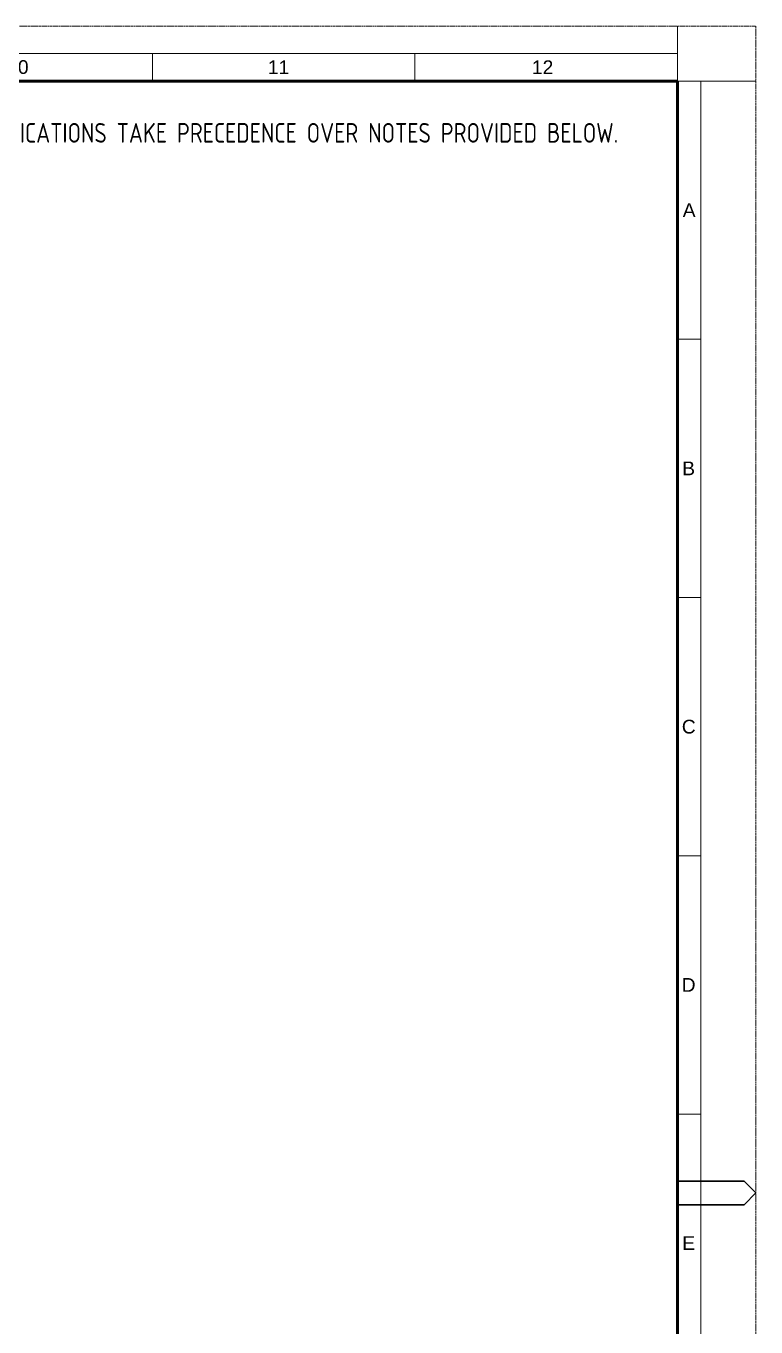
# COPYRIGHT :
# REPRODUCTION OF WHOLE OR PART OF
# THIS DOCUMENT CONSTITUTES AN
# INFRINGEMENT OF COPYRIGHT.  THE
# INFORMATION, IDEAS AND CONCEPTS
# Paper-space layout 'Layout1' of a CAD drawing. Header units: metres. Extents: x 0 to 2550, y -372 to 594.
# Drawn here: x 655.3 to 841, y 262.9 to 594 of the extents above; entities that cross this region are included whole.
import ezdxf
from ezdxf.enums import TextEntityAlignment as Align

# ---------------------------------------------------------------- set-up
doc = ezdxf.new("R2010")
doc.units = ezdxf.units.M
doc.linetypes.add('DGN Style 3', pattern=[0.017855, 0.012754, -0.005101])
doc.layers.add('DETAILS', color=7, linetype='Continuous')
doc.layers.add('XREF', color=7, linetype='Continuous')
doc.layers.add('G-TTLB-BORD', color=7, linetype='Continuous', lineweight=0)
doc.styles.add('ISOCP', font='isocp.shx')
doc.styles.add('Style-Arial', font='arial.ttf')

# ---------------------------------------------------------------- blocks, each defined once
blk = doc.blocks.new('PROJECT TITLE BLOCK(BAC V2.1)')
at = {"layer": 'G-TTLB-BORD', "color": 7, "linetype": 'Continuous', "lineweight": 0}
for p, q in [((821, 580), (821, 594)), ((20, 587), (821, 587)), ((687.5, 580), (687.5, 587)), ((754.25, 580), (754.25, 587)), ((821, 580), (841, 580)), ((827, 54.17), (827, 580)), ((821, 514.27), (827, 514.27)), ((821, 448.54), (827, 448.54)), ((821, 382.81), (827, 382.81)), ((821, 317.08), (827, 317.08))]:
    blk.add_line(p, q, dxfattribs=at)
at = {"layer": 'G-TTLB-BORD', "color": 7, "linetype": 'Continuous', "lineweight": 53}
for p in [(20, 580), (821, 14)]:
    blk.add_line(p, (821, 580), dxfattribs=at)
at = {"layer": 'G-TTLB-BORD', "color": 7, "linetype": 'Continuous', "lineweight": 30}
for p, q in [((821, 300), (838, 300)), ((841, 297), (838, 300)), ((841, 297), (838, 294)), ((821, 294), (838, 294))]:
    blk.add_line(p, q, dxfattribs=at)
at = {"layer": 'G-TTLB-BORD', "color": 1, "linetype": 'DGN Style 3', "lineweight": 0, "flags": 128}
blk.add_lwpolyline([(0, 594), (841, 594), (841, 0), (0, 0)], close=True, dxfattribs=at)
at = {"layer": 'G-TTLB-BORD', "color": 7, "linetype": 'Continuous', "lineweight": 0, "style": 'Style-Arial'}
for s, p in [('10', (653.23, 583.56)), ('11', (719.52, 583.5)), ('12', (786.72, 583.5)), ('A', (824, 547.14)), ('B', (823.87, 481.41)), ('C', (823.9, 415.68)), ('D', (823.87, 349.95)), ('E', (823.87, 284.22))]:
    blk.add_text(s, height=3.5, dxfattribs=at).set_placement(p, align=Align.MIDDLE_CENTER)

psp = doc.layouts.get("Layout1")

# ---------------------------------------------------------------- block references
at = {"layer": 'XREF'}
psp.add_blockref('PROJECT TITLE BLOCK(BAC V2.1)', (0, 0), dxfattribs=at)

# ---------------------------------------------------------------- texts
at = {"layer": 'DETAILS', "color": 4, "insert": (422.047, 566.563), "char_height": 5, "width": 794.28869, "attachment_point": 5, "style": 'ISOCP'}
psp.add_mtext('\\W0.8840;NOTE:   ALL CIVIL ENGINEERING CONSTRUCTION WORKS TO BE CARRIED OUT IN ACCORDANCE WITH AUTHORITY (INCLUDING LGA AND WATER AUTHORITY) STANDARDS AND GUIDELINES.THE AFOREMENTIONED GUIDELINES INCLUSIVE OF ALL SPECIFICATIONS TAKE PRECEDENCE OVER NOTES PROVIDED BELOW.', dxfattribs=at)

doc.saveas('drawing.dxf')
